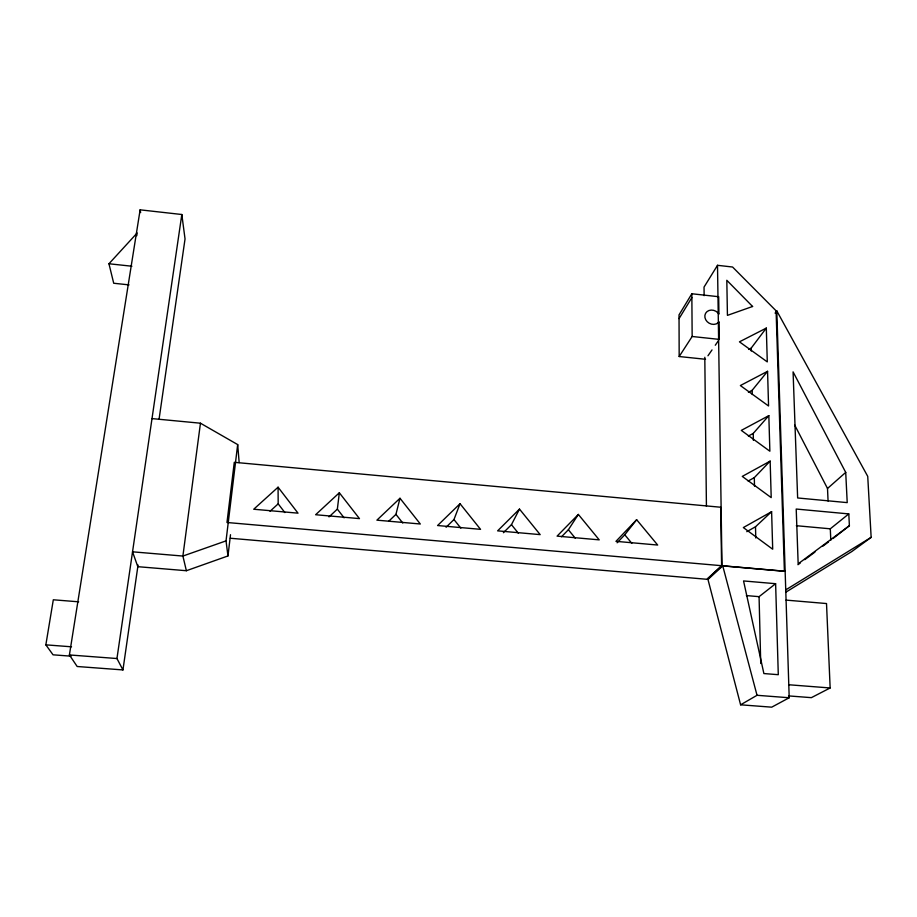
<?xml version="1.0" encoding="UTF-8"?>
<svg xmlns="http://www.w3.org/2000/svg" width="917" height="917" viewBox="0 0 917 917"><rect width="100%" height="100%" fill="white"/><g stroke="black" fill="none" stroke-linecap="round" stroke-linejoin="round"><path stroke-width="1.38" d="M152.004 418.599L200.456 423.207L237.675 444.585L226.029 540.881L182.896 556.057L132.541 551.816L137.814 566.683L186.369 570.718L227.966 555.943L230.511 534.714M329.02 516.879L337.353 509.13L339.336 492.773L359.464 518.609L315.631 514.724L339.336 492.773M200.456 423.207L182.896 556.057L186.369 570.718M159.1 418.989L185.039 238.936L181.818 214.509L140.129 209.833L69.405 654.944L77.166 666.499L122.947 669.926L138.054 565.01M122.947 669.926L116.952 658.532L181.818 214.509M136.748 235.738L137.183 232.964L108.951 263.764L113.708 283.25L129.045 284.878M71.022 656.171L53.048 654.818L45.85 644.846L53.312 599.787L78.667 601.816M388.842 521.12L395.949 514.357L399.984 498.263L420.307 523.997L376.91 520.157L399.984 498.263M446.075 527.252L453.972 519.538L460.036 503.708L480.542 529.338L437.581 525.533L460.036 503.708M503.387 532.72L511.457 524.662L519.492 509.095L540.17 534.622L497.633 530.851L519.492 509.095M679.176 356.53L692.152 336.493L719.329 339.393L719.054 321.729L718.068 322.841A7.966 6.866 30.2 0 1 707.167 321.684A7.966 6.866 30.2 0 1 707.007 311.62A7.966 6.866 30.2 0 1 717.908 312.789L718.939 314.107L718.676 296.718L691.842 293.761L679.027 314.886L679.176 356.53L705.528 359.281M679.038 318.635L691.865 297.612M707.225 579.303L721.988 565.732L784.39 571.188L776.091 310.806L732.568 267.019L717.507 265.311L704.038 287.09L704.13 295.675M561.513 536.777L568.38 529.751L578.352 514.426L599.214 539.861L557.1 536.124L578.352 514.426M707.958 355.773L712.016 349.927M715.271 345.239L718.515 340.562M775.083 313.155L776.791 310.886L867.734 476.37L871.15 537.351L851.836 551.53L785.686 592.279M748.673 349.446L751.161 348.162L766.314 328.091L767.288 361.906L739.446 341.835L766.314 328.091M617.13 542.784L624.775 534.783L636.65 519.71L657.672 545.042L615.972 541.339L636.65 519.71M748.41 392.258L752.181 390.275L767.563 371.316L768.561 405.99L740.363 385.553L767.563 371.316M748.364 436.033L753.235 433.42L768.836 415.642L769.867 451.221L741.303 430.394L768.836 415.642M748.146 481.035L754.301 477.642L770.154 461.125L771.208 497.622L742.266 476.404L770.154 461.125M746.77 531.688L755.505 526.771L771.61 511.686L772.699 549.226L743.343 527.562L771.61 511.686M721.599 565.697L226.98 522.495L234.282 462.317L720.728 507.239L721.599 565.697L706.847 579.28L230.305 538.245M785.147 571.337L722.756 565.892L707.97 579.452L740.604 704.806L771.713 707.167L789.205 697.757L776.791 310.886M270.011 511.285L278.183 503.846L278.069 487.214L253.734 509.233L298.014 513.165L278.069 487.214M828.074 501.06L827.512 488.474L845.715 472.404L793.079 371.866L797.641 497.965L847.216 502.619L845.715 472.404M796.334 525.705L830.298 528.811L848.798 513.91L849.394 525.705L832.991 538.554M746.369 595.58L759.07 596.669L775.622 583.705L778.292 674.694L763.884 673.559L743.549 580.942L775.622 583.705M849.394 525.705L798.168 563.829L796.208 509.038L848.798 513.91M797.973 564.712L800.243 563.027M804.771 559.657L814.961 552.068M822.881 546.165L828.544 541.947M785.743 589.883L871.15 537.351M740.604 704.806L757.029 695.292L789.205 697.757M786.075 600.108L826.515 603.546L830.149 687.968L811.362 697.654L788.505 695.9M69.405 654.944L116.952 658.532M45.85 644.846L71.526 646.806M788.792 684.758L830.149 687.968M108.951 263.764L131.91 266.228M624.775 534.783L631.824 543.322M568.38 529.751L575.383 538.313M511.457 524.662L518.392 533.27M453.972 519.538L460.861 528.169M395.949 514.357L402.769 523.022M337.353 509.13L344.104 517.83M278.183 503.846L284.878 512.58M794.672 425.018L827.512 488.474M722.756 565.892L757.029 695.292M140.129 209.833L140.633 212.572M226.029 540.881L227.966 555.943M237.675 444.585L239.165 462.558M830.298 528.811L830.813 540.262M759.07 596.669L760.732 663.507M751.161 348.162L751.229 351.028M752.181 390.275L752.284 394.493M753.235 433.42L753.396 440.343M754.301 477.642L754.508 486.159M755.505 526.771L755.768 537.981M717.507 265.311L721.988 565.732M704.806 357.275L706.422 506.253M691.842 293.761L692.152 336.493M752.593 306.484L727.433 315.368L726.814 280.293L752.593 306.484"/></g></svg>
